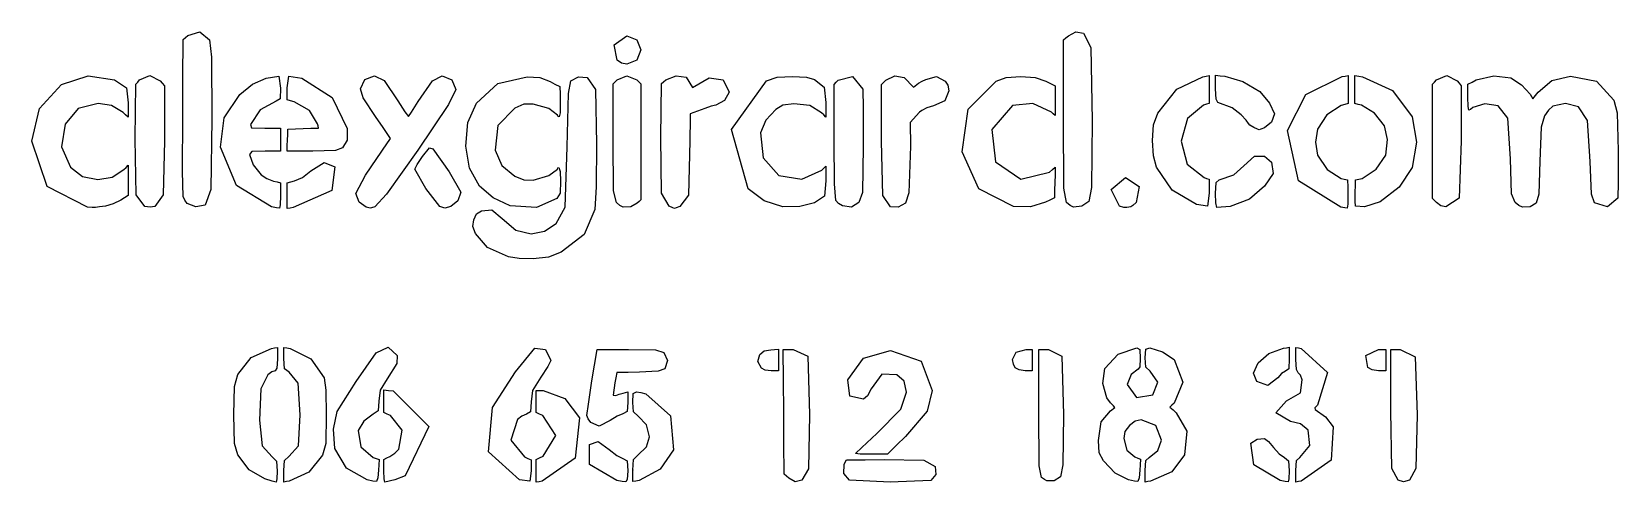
# Model space of a CAD drawing. Extents: x 1.4 to 41.6, y -266.6 to -255.2.
import ezdxf

# ---------------------------------------------------------------- set-up
doc = ezdxf.new("R2010")
doc.units = 0
doc.layers.add('Layer_1', color=7, linetype='CONTINUOUS')

msp = doc.modelspace()

# ---------------------------------------------------------------- linework, layer by layer
at = {"layer": 'Layer_1', "color": 7}
for points in [[(5.301628, -259.567257), (5.236852, -259.481574), (5.196263, -259.390755), (5.183253, -258.752679), (5.184946, -257.35122), (5.190901, -256.37871), (5.196856, -255.406201), (5.255115, -255.356106), (5.313371, -255.306012), (5.615654, -255.211919), (5.860868, -255.412607), (5.912193, -255.854398), (5.923595, -257.419264), (5.897941, -259.211459), (5.755848, -259.608602), (5.513721, -259.647239), (5.301628, -259.567257)], [(16.199664, -255.934408), (16.124221, -255.541498), (16.444199, -255.313773), (16.703527, -255.41351), (16.803699, -255.671715), (16.70515, -255.934549), (16.450715, -256.036346), (16.312971, -256.011793), (16.199664, -255.934408)], [(27.778181, -259.658584), (27.688135, -259.616787), (27.601691, -259.537116), (27.529176, -259.173218), (27.517803, -257.425698), (27.517803, -256.423301), (27.517803, -255.420904), (27.58169, -255.367141), (27.645573, -255.313378), (27.8323, -255.212173), (28.030381, -255.251994), (28.217305, -255.606917), (28.244539, -257.47108), (28.233307, -259.158006), (28.167839, -259.517727), (27.987496, -259.633494), (27.778181, -259.658584)], [(2.767391, -259.661096), (1.746842, -259.131647), (1.355947, -257.98543), (1.551566, -257.152902), (2.111244, -256.55033), (2.791179, -256.330676), (3.452595, -256.429115), (3.76103, -256.630989), (3.805579, -257.010267), (3.805579, -257.19151), (3.805579, -257.372725), (3.738097, -257.315829), (3.670615, -257.258933), (3.380428, -257.084887), (3.03732, -257.033127), (2.529715, -257.15801), (2.201679, -257.552218), (2.110211, -258.125581), (2.336649, -258.647636), (2.63955, -258.882501), (3.036177, -258.95379), (3.395386, -258.895427), (3.691378, -258.7025), (3.74848, -258.649075), (3.805579, -258.59565), (3.805579, -258.786856), (3.805579, -258.978062), (3.805579, -259.169295), (3.805579, -259.360501), (3.709446, -259.421461), (3.613313, -259.482449), (3.421164, -259.576175), (3.229183, -259.630362), (3.07538, -259.651528), (2.975027, -259.666204), (2.88834, -259.669026), (2.767391, -259.661096)], [(4.228303, -259.640776), (4.005632, -259.346813), (3.980486, -257.926953), (3.98647, -257.234239), (3.992453, -256.541524), (4.04279, -256.487958), (4.09313, -256.434421), (4.354578, -256.32173), (4.611674, -256.45508), (4.665429, -256.518946), (4.719186, -256.582842), (4.719186, -257.27787), (4.719186, -257.972899), (4.685884, -259.346644), (4.481662, -259.638208), (4.360022, -259.656552), (4.228303, -259.640748), (4.228303, -259.640748), (4.228303, -259.640776)], [(7.43538, -259.648114), (6.546383, -259.112653), (6.140477, -258.13814), (6.236946, -257.397391), (6.630113, -256.800012), (6.950974, -256.539041), (7.29822, -256.392031), (7.621596, -256.3403), (7.667641, -256.637847), (7.65257, -256.910981), (7.553454, -256.974989), (7.145993, -257.191059), (6.901331, -257.562632), (6.928086, -257.643969), (7.270354, -257.656104), (7.469007, -257.656104), (7.667663, -257.656104), (7.667663, -257.801449), (7.667663, -257.946793), (7.667663, -258.092138), (7.667663, -258.237482), (7.470407, -258.237482), (7.273151, -258.237482), (6.937374, -258.250182), (6.878641, -258.32229), (6.971156, -258.582696), (7.172459, -258.835991), (7.318667, -258.928334), (7.485737, -258.995164), (7.5767, -259.019435), (7.667663, -259.043706), (7.667663, -259.205533), (7.667663, -259.367331), (7.658519, -259.594548), (7.636534, -259.686383), (7.56461, -259.673401), (7.43538, -259.648114)], [(7.842235, -257.956982), (7.848387, -257.81683), (7.854511, -257.676678), (8.048624, -257.670752), (8.242739, -257.664825), (8.436852, -257.658898), (8.630967, -257.652972), (8.617166, -257.597938), (8.603366, -257.542905), (8.396474, -257.206666), (8.010261, -256.989862), (7.922016, -256.963334), (7.833771, -256.937087), (7.833771, -256.784659), (7.833771, -256.632202), (7.880151, -256.340074), (8.203829, -256.39237), (8.972811, -256.882449), (9.354328, -257.66364), (9.351788, -257.958449), (9.237273, -258.15338), (9.058271, -258.224444), (8.488383, -258.237426), (8.159128, -258.237426), (7.829873, -258.237426), (7.836026, -258.097274), (7.842235, -257.956982)], [(9.838282, -259.661717), (9.660934, -259.531951), (9.577907, -259.31193), (9.820999, -258.843498), (10.378137, -258.024348), (10.418227, -257.96971), (10.458316, -257.915072), (10.265361, -257.638607), (10.072406, -257.362114), (9.760968, -256.886767), (9.690644, -256.662767), (9.799818, -256.425446), (10.05002, -256.327176), (10.289973, -256.445992), (10.640623, -256.960257), (10.820038, -257.245753), (10.90679, -257.363835), (10.988547, -257.251624), (11.155955, -256.9834), (11.516246, -256.452794), (11.764294, -256.327176), (12.010101, -256.428156), (12.111089, -256.673971), (11.929247, -257.052657), (11.145572, -258.211744), (10.354046, -259.328102), (10.05966, -259.648734), (9.973399, -259.676957), (9.935076, -259.685423), (9.904918, -259.67611), (9.838282, -259.661717)], [(13.488522, -259.625874), (13.057224, -259.42369), (12.714409, -259.128119), (12.461719, -258.666545), (12.36808, -258.112853), (12.413851, -257.512284), (12.637506, -257.025112), (13.18022, -256.521091), (13.92046, -256.351306), (14.240498, -256.369933), (14.501847, -256.473791), (14.624966, -256.536698), (14.748086, -256.599606), (14.754069, -256.791037), (14.760052, -256.982496), (14.757794, -257.265622), (14.729047, -257.365387), (14.698618, -257.353816), (14.685974, -257.325876), (14.468087, -257.161143), (14.073459, -257.046279), (13.836612, -257.05023), (13.606968, -257.145452), (13.179001, -257.586508), (13.111453, -258.216993), (13.277177, -258.603383), (13.606516, -258.874373), (13.83657, -258.967196), (14.073459, -258.971712), (14.46813, -258.857581), (14.685974, -258.692763), (14.698166, -258.664541), (14.727497, -258.65297), (14.757396, -258.7498), (14.769024, -258.99872), (14.752937, -259.302815), (14.671013, -259.436532), (14.154713, -259.662592), (13.488522, -259.625874)], [(13.449527, -260.916477), (12.915092, -260.678592), (12.606033, -260.327592), (12.539005, -260.144006), (12.565054, -259.974701), (12.635014, -259.830316), (12.763301, -259.746948), (13.023042, -259.721548), (13.282178, -259.94312), (13.629763, -260.240018), (14.021363, -260.330104), (14.359827, -260.267958), (14.658367, -260.070205), (14.884808, -259.657907), (14.93497, -258.127444), (14.964248, -256.775769), (15.031462, -256.45968), (15.220486, -256.350911), (15.441644, -256.372078), (15.649551, -256.675467), (15.682464, -258.061545), (15.669933, -259.146407), (15.637215, -259.712658), (15.362641, -260.352992), (14.779223, -260.799834), (14.461466, -260.927568), (14.073256, -260.963608), (13.714588, -260.959092), (13.449527, -260.916477)], [(16.358107, -259.658302), (16.268061, -259.61673), (16.181614, -259.537172), (16.109478, -259.242447), (16.097737, -257.980773), (16.097737, -257.255913), (16.097737, -256.531026), (16.148704, -256.480056), (16.19967, -256.429087), (16.450721, -256.325088), (16.701775, -256.429087), (16.752741, -256.480056), (16.803705, -256.531026), (16.803705, -257.265481), (16.803705, -257.999908), (16.803705, -258.734334), (16.803705, -259.46879), (16.756988, -259.511066), (16.710269, -259.553343), (16.547289, -259.649242), (16.358107, -259.658302)], [(17.522646, -259.630079), (17.330899, -259.299964), (17.309873, -257.891195), (17.316336, -257.209346), (17.322799, -256.527526), (17.381058, -256.477431), (17.439317, -256.427337), (17.702949, -256.325483), (17.952452, -256.364571), (18.11474, -256.621449), (18.537475, -256.377581), (18.886671, -256.427309), (19.046189, -256.743426), (18.921977, -256.95306), (18.70678, -257.075432), (18.585357, -257.100268), (18.429121, -257.158546), (18.050709, -257.290288), (18.056484, -257.413252), (18.049532, -257.972729), (18.01498, -259.352965), (17.795431, -259.64484), (17.700948, -259.676872), (17.659205, -259.68929), (17.617365, -259.671227), (17.522646, -259.630051)], [(20.407807, -259.64532), (19.934655, -259.498874), (19.52606, -259.190688), (19.103184, -257.69079), (19.99316, -256.458748), (20.26041, -256.366942), (20.644998, -256.348033), (21.004608, -256.364119), (21.205621, -256.425672), (21.456245, -256.617527), (21.496312, -257.00355), (21.496312, -257.190014), (21.496312, -257.376507), (21.440018, -257.320232), (21.383725, -257.263928), (21.090336, -257.079073), (20.679192, -257.040804), (20.405329, -257.074755), (20.222389, -257.182818), (19.970625, -257.4533), (19.840927, -257.7719), (19.903413, -258.407634), (20.304945, -258.854702), (20.88415, -258.949416), (21.392096, -258.71901), (21.444206, -258.666883), (21.496312, -258.614785), (21.496312, -258.80362), (21.496312, -258.992455), (21.456787, -259.378902), (21.205621, -259.549787), (20.838927, -259.642723), (20.407807, -259.64532)], [(21.918364, -259.625564), (21.817052, -259.563898), (21.748749, -259.489364), (21.715266, -259.065776), (21.703949, -257.976286), (21.703949, -257.261614), (21.703949, -256.546943), (21.754865, -256.491994), (21.805783, -256.437046), (22.173581, -256.346142), (22.43038, -256.665138), (22.444943, -257.15008), (22.443532, -258.119937), (22.420136, -259.282438), (22.333987, -259.538047), (22.142037, -259.655254), (21.918364, -259.625564)], [(23.130712, -259.650682), (22.937283, -259.36527), (22.90825, -257.984752), (22.90825, -257.26548), (22.90825, -256.546181), (22.96299, -256.491458), (23.01773, -256.436707), (23.24193, -256.329406), (23.482132, -256.369961), (23.72005, -256.616172), (23.842646, -256.513894), (23.936084, -256.466481), (24.029522, -256.419096), (24.296787, -256.348907), (24.51747, -256.461937), (24.588858, -256.566501), (24.6109, -256.709898), (24.513982, -256.966664), (24.22708, -257.091519), (24.05985, -257.136844), (23.927005, -257.205508), (23.872827, -257.248124), (23.633915, -257.513413), (23.638743, -258.111188), (23.601237, -259.292824), (23.518466, -259.553456), (23.329658, -259.661745), (23.130719, -259.650738)], [(26.252321, -259.641933), (25.375268, -259.191365), (24.948774, -258.255911), (25.106496, -257.176016), (25.811479, -256.461909), (26.071349, -256.367421), (26.438091, -256.347948), (26.806369, -256.367704), (27.071387, -256.465211), (27.190778, -256.523829), (27.310169, -256.582446), (27.310169, -256.771422), (27.310169, -256.960398), (27.310169, -257.149346), (27.310169, -257.338322), (27.26345, -257.295594), (27.216731, -257.252894), (26.745335, -257.03451), (26.226899, -257.084661), (25.706272, -257.690197), (25.793911, -258.510278), (26.437484, -258.946227), (27.16973, -258.767439), (27.241584, -258.704334), (27.313437, -258.641258), (27.307426, -258.836188), (27.301415, -259.031119), (27.295403, -259.22605), (27.289392, -259.420981), (27.175191, -259.47624), (27.06099, -259.531499), (26.684686, -259.65246), (26.252321, -259.641933)], [(30.893416, -259.588988), (30.278598, -259.226756), (29.880289, -258.644136), (29.80046, -258.352572), (29.781071, -257.967367), (29.801758, -257.573216), (29.913665, -257.272169), (30.394786, -256.666238), (31.058033, -256.351165), (31.135899, -256.337336), (31.213761, -256.323508), (31.213761, -256.499332), (31.213761, -256.675156), (31.213761, -256.850981), (31.213761, -257.026805), (31.144551, -257.049665), (31.075342, -257.072525), (30.66741, -257.410176), (30.509111, -257.988421), (30.659321, -258.571182), (31.087342, -258.907591), (31.150552, -258.929604), (31.213761, -258.951617), (31.213761, -259.126087), (31.213761, -259.300557), (31.174718, -259.629741), (30.893416, -259.588988)], [(32.345384, -257.63553), (32.250067, -257.582275), (32.21042, -257.536612), (32.157004, -257.454767), (32.028573, -257.314503), (31.796821, -257.136759), (31.431778, -257.00863), (31.392286, -256.9164), (31.379868, -256.654752), (31.379868, -256.48508), (31.379868, -256.315408), (31.495323, -256.327261), (31.610777, -256.339114), (32.07335, -256.475004), (32.497711, -256.724348), (32.748779, -257.019863), (32.874862, -257.292235), (32.79795, -257.507656), (32.62076, -257.651278), (32.526278, -257.683311), (32.484534, -257.695728), (32.441933, -257.677384), (32.345384, -257.63553)], [(34.556725, -259.661547), (33.483508, -258.986105), (33.201263, -257.716444), (33.666647, -256.800576), (34.587871, -256.349416), (34.665737, -256.336433), (34.743599, -256.323451), (34.743599, -256.500094), (34.743599, -256.676737), (34.743599, -256.853352), (34.743599, -257.029994), (34.65539, -257.053701), (34.567182, -257.077408), (34.200502, -257.315095), (33.959498, -257.676763), (33.915525, -258.008572), (33.96381, -258.336401), (34.206603, -258.700214), (34.559116, -258.928419), (34.640974, -258.94761), (34.722836, -258.966801), (34.728847, -259.147762), (34.734858, -259.328723), (34.73373, -259.582497), (34.714115, -259.684407), (34.654383, -259.675094), (34.556725, -259.661547)], [(34.925051, -259.629318), (34.915088, -259.503983), (34.918136, -259.27304), (34.924317, -259.119963), (34.930469, -258.966914), (35.012331, -258.947723), (35.094192, -258.928532), (35.451889, -258.696404), (35.695049, -258.336373), (35.735915, -257.945241), (35.662783, -257.593846), (35.412197, -257.274032), (35.07817, -257.075376), (34.993938, -257.052798), (34.909706, -257.03022), (34.909706, -256.853267), (34.909706, -256.676314), (34.909706, -256.499332), (34.909706, -256.322379), (35.008335, -256.33649), (35.106963, -256.350601), (35.862655, -256.69748), (36.366543, -257.371032), (36.47282, -258.010237), (36.365581, -258.650599), (36.032279, -259.152898), (35.556424, -259.520944), (35.153744, -259.646872), (34.925045, -259.629938), (34.925048, -259.629938), (34.925051, -259.629318)], [(36.982945, -259.542054), (36.932608, -259.488489), (36.882268, -259.434895), (36.882268, -258.711503), (36.882268, -257.988139), (36.882268, -257.264747), (36.882268, -256.541355), (36.932608, -256.487761), (36.982945, -256.434195), (37.244378, -256.321447), (37.501491, -256.454797), (37.555246, -256.518692), (37.609001, -256.582559), (37.609001, -257.277588), (37.609001, -257.972617), (37.558246, -259.431423), (37.218332, -259.649242), (37.092004, -259.622996), (36.982945, -259.542054)], [(39.161062, -259.658217), (39.069755, -259.617944), (38.974189, -259.539966), (38.885842, -259.3167), (38.854826, -258.431312), (38.791555, -257.398492), (38.54246, -257.091914), (38.207027, -257.040324), (37.906384, -257.130776), (37.84486, -257.179036), (37.802987, -257.199074), (37.783287, -257.102582), (37.775103, -256.870567), (37.775103, -256.706314), (37.775103, -256.54206), (37.882999, -256.488297), (37.990893, -256.434534), (38.436177, -256.326781), (38.866535, -256.383), (39.140226, -256.559361), (39.353702, -256.794706), (39.389657, -256.853831), (39.425615, -256.912957), (39.492515, -256.828488), (39.559416, -256.744019), (39.909022, -256.450084), (40.375369, -256.335756), (41.040691, -256.466143), (41.482148, -256.948658), (41.56333, -257.269008), (41.588363, -258.232459), (41.59062, -259.034958), (41.577271, -259.425835), (41.320757, -259.645066), (40.988423, -259.551791), (40.910403, -259.324461), (40.880355, -258.500739), (40.812511, -257.463601), (40.579455, -257.116834), (40.254998, -257.034425), (39.934428, -257.101905), (39.823542, -257.200485), (39.720816, -257.340693), (39.634798, -257.627487), (39.602701, -258.492611), (39.572475, -259.324207), (39.506344, -259.557577), (39.358511, -259.649045), (39.161062, -259.658217)], [(11.706839, -259.64055), (11.354471, -259.186285), (11.0729, -258.69471), (11.129283, -258.578858), (11.26484, -258.373542), (11.440334, -258.152336), (11.529637, -258.181405), (11.941862, -258.763036), (12.23567, -259.278995), (12.15969, -259.49989), (11.981571, -259.644896), (11.831531, -259.684746), (11.706839, -259.64055)], [(7.833751, -259.369193), (7.833751, -259.206436), (7.833751, -259.043706), (7.928804, -259.018306), (8.023856, -258.992906), (8.221, -258.903752), (8.432762, -258.735125), (8.77216, -258.525462), (9.039117, -258.63313), (8.964853, -259.23384), (7.989479, -259.668631), (7.911616, -259.681613), (7.833751, -259.694596), (7.833751, -259.531866), (7.833751, -259.369193)], [(31.409677, -259.665216), (31.388623, -259.54942), (31.379874, -259.312918), (31.39407, -259.035607), (31.473312, -258.96539), (31.84516, -258.834947), (32.092908, -258.606826), (32.367147, -258.36389), (32.614825, -258.36389), (32.793068, -258.515415), (32.83826, -258.804551), (32.619834, -259.125438), (32.240364, -259.453098), (31.750703, -259.642808), (31.409677, -259.665216)], [(28.943396, -259.630362), (28.730341, -259.205758), (29.095855, -258.901749), (29.43707, -259.130546), (29.367765, -259.539373), (29.284061, -259.616984), (29.225816, -259.649242), (29.181239, -259.654887), (29.130396, -259.668434), (29.05265, -259.665047), (28.943396, -259.630362)], [(7.267802, -266.540375), (6.868921, -266.315952), (6.584571, -265.937012), (6.498462, -265.646973), (6.484831, -264.923101), (6.499929, -264.200979), (6.583239, -263.895614), (6.923669, -263.465423), (7.440263, -263.238291), (7.512419, -263.224744), (7.584577, -263.211197), (7.584577, -263.358856), (7.584577, -263.506515), (7.572103, -263.739574), (7.525457, -263.801832), (7.446963, -263.832764), (7.341234, -263.907101), (7.163098, -264.262249), (7.133826, -265.058088), (7.196773, -265.705816), (7.45147, -265.982027), (7.563196, -266.092997), (7.582952, -266.345388), (7.574936, -266.542661), (7.553403, -266.623377), (7.456649, -266.597977), (7.267802, -266.540375)], [(7.750696, -266.335059), (7.767968, -266.076966), (7.877106, -265.981096), (8.117718, -265.705703), (8.165743, -264.923101), (8.116778, -264.117187), (7.886549, -263.843375), (7.76996, -263.75185), (7.751588, -263.496157), (7.751023, -263.353691), (7.750459, -263.211226), (7.828324, -263.225619), (7.906186, -263.240012), (8.430959, -263.499487), (8.775106, -263.980987), (8.811727, -264.291883), (8.8266, -264.923016), (8.814775, -265.646041), (8.731009, -265.940427), (8.38733, -266.377702), (7.885401, -266.598711), (7.817918, -266.611128), (7.750436, -266.623546), (7.750436, -266.479246), (7.750696, -266.335059)], [(9.860428, -266.56744), (9.340177, -266.273421), (9.038555, -265.776202), (9.006543, -265.287478), (9.098417, -264.840043), (9.586964, -264.074995), (10.092474, -263.35101), (10.392793, -263.209278), (10.620422, -263.418715), (10.617882, -263.61867), (10.369492, -264.005766), (10.188867, -264.297245), (10.159203, -264.572383), (10.141225, -264.816957), (10.018828, -264.902922), (9.781048, -265.081399), (9.635528, -265.321062), (9.701862, -265.72972), (10.017028, -266.003843), (10.089929, -266.027832), (10.162827, -266.05182), (10.156731, -266.188416), (10.150635, -266.325012), (10.129835, -266.5211), (10.096925, -266.608927), (10.010303, -266.601025), (9.860428, -266.56744)], [(13.72249, -266.56761), (12.939442, -265.860417), (13.041, -264.733052), (13.620244, -263.834288), (14.111895, -263.23053), (14.386943, -263.264481), (14.519686, -263.544389), (14.446494, -263.697043), (14.27052, -263.964505), (14.053878, -264.304808), (14.021355, -264.594368), (14.005607, -264.841228), (13.902601, -264.901031), (13.787299, -264.952424), (13.676841, -265.03932), (13.505879, -265.566652), (13.856241, -265.987474), (13.938794, -266.02388), (14.021346, -266.060315), (14.021346, -266.201652), (14.021346, -266.343017), (13.986972, -266.603734), (13.72249, -266.56761)], [(15.535223, -265.111936), (15.463234, -265.018294), (15.43329, -264.936281), (15.471579, -264.64912), (15.563629, -264.062295), (15.628797, -263.662188), (15.693967, -263.262082), (16.093682, -263.262082), (16.493399, -263.262082), (17.176819, -263.274782), (17.387405, -263.338762), (17.481134, -263.541482), (17.411343, -263.752076), (17.244446, -263.811964), (16.767216, -263.837082), (16.480473, -263.844137), (16.193729, -263.851193), (16.16974, -263.981438), (16.145752, -264.111712), (16.10118, -264.419391), (16.170426, -264.432091), (16.255296, -264.397772), (16.3573, -264.367546), (16.414399, -264.354), (16.471501, -264.340453), (16.471501, -264.47321), (16.471501, -264.605968), (16.455188, -264.840438), (16.345373, -264.896713), (16.200105, -264.957447), (16.027944, -265.068022), (15.749337, -265.20696), (15.535223, -265.111936)], [(19.861662, -263.739376), (19.768808, -263.567813), (19.824625, -263.392045), (19.928794, -263.302637), (20.098937, -263.270182), (20.195474, -263.263973), (20.292014, -263.257764), (20.292014, -263.393852), (20.292014, -263.529967), (20.292014, -263.666055), (20.292014, -263.802171), (20.20006, -263.802171), (20.108106, -263.802171), (19.958052, -263.784673), (19.861662, -263.739376)], [(20.553876, -266.52553), (20.495617, -266.475436), (20.437361, -266.425342), (20.431463, -265.634498), (20.425564, -264.843655), (20.419666, -264.052812), (20.413767, -263.261997), (20.539063, -263.261997), (20.664358, -263.261997), (21.037089, -263.4361), (21.079741, -264.912715), (21.054539, -266.292528), (20.886549, -266.577403), (20.719143, -266.61999), (20.553876, -266.52553)], [(22.243809, -265.901819), (22.403456, -265.745299), (22.787287, -265.394327), (23.394858, -264.775188), (23.537552, -264.344997), (23.483013, -264.065823), (23.29687, -263.905746), (22.918233, -263.887402), (22.645812, -264.25796), (22.551205, -264.441997), (22.446896, -264.523136), (22.09917, -264.448149), (22.053439, -264.034919), (22.451081, -263.488452), (23.135171, -263.28624), (23.908576, -263.561238), (24.193996, -264.300124), (24.060761, -264.8239), (23.511086, -265.465871), (23.283027, -265.692777), (23.054969, -265.919712), (22.852178, -265.919712), (22.649388, -265.919712), (22.362949, -265.91435), (22.243809, -265.901819)], [(26.299181, -263.726112), (26.250642, -263.634502), (26.230463, -263.520852), (26.320743, -263.330577), (26.571924, -263.262223), (26.650359, -263.262223), (26.728794, -263.262223), (26.728794, -263.397182), (26.728794, -263.53214), (26.728794, -263.667099), (26.728794, -263.802058), (26.638576, -263.802058), (26.548358, -263.802058), (26.395436, -263.783431), (26.299181, -263.726112)], [(27.10253, -266.597243), (27.03719, -266.561852), (26.967566, -266.510149), (26.906162, -266.209752), (26.894902, -264.854464), (26.894902, -264.058287), (26.894902, -263.26211), (27.016266, -263.26211), (27.13763, -263.26211), (27.477902, -263.435254), (27.517814, -264.911502), (27.506328, -266.185989), (27.445136, -266.494881), (27.282551, -266.595098), (27.10253, -266.597243)], [(29.167012, -266.566622), (28.828577, -266.396216), (28.535232, -266.088876), (28.430237, -265.887172), (28.410651, -265.573736), (28.479166, -265.102086), (28.714663, -264.818368), (28.819969, -264.73246), (28.790683, -264.691481), (28.710523, -264.620813), (28.617187, -264.489043), (28.515237, -264.124694), (28.571357, -263.746206), (28.907503, -263.385949), (29.380984, -263.220567), (29.455813, -263.26259), (29.469613, -263.490513), (29.45697, -263.702236), (29.411004, -263.76043), (29.235671, -263.901259), (29.137384, -264.152465), (29.374253, -264.485233), (29.789289, -264.415948), (29.909872, -264.095343), (29.719408, -263.810637), (29.612903, -263.712085), (29.594446, -263.480127), (29.60915, -263.254547), (29.708388, -263.22099), (30.031611, -263.321828), (30.329319, -263.516731), (30.546698, -264.090432), (30.326739, -264.628941), (30.272389, -264.679035), (30.218039, -264.729158), (30.298881, -264.798359), (30.379726, -264.86756), (30.649181, -265.33619), (30.59095, -265.930832), (30.267563, -266.36616), (29.729153, -266.598908), (29.661671, -266.611326), (29.594186, -266.623744), (29.594186, -266.478399), (29.594186, -266.333083), (29.609342, -266.082018), (29.691293, -266.005451), (29.910292, -265.821584), (30.009448, -265.561629), (29.864448, -265.190732), (29.488265, -265.047787), (29.338885, -265.077505), (29.195508, -265.188982), (29.079929, -265.339463), (29.054304, -265.522654), (29.124089, -265.814218), (29.33459, -265.989167), (29.403952, -266.018151), (29.473313, -266.047107), (29.467189, -266.184945), (29.461065, -266.322782), (29.440209, -266.52062), (29.407282, -266.609181), (29.319564, -266.600997), (29.167012, -266.566622)], [(32.425296, -264.079567), (32.340558, -263.868352), (32.455855, -263.606026), (32.733067, -263.368564), (33.099863, -263.233803), (33.174237, -263.221668), (33.248608, -263.209532), (33.248608, -263.355356), (33.248608, -263.501152), (33.233764, -263.753374), (33.148228, -263.817975), (33.051677, -263.87727), (32.960513, -263.984486), (32.701095, -264.177837), (32.425296, -264.079567)], [(33.414719, -266.333055), (33.429959, -266.081567), (33.513093, -266.004972), (33.767006, -265.701696), (33.723662, -265.305907), (33.532806, -265.150967), (33.281826, -265.088681), (32.902553, -264.867306), (33.179227, -264.565949), (33.531516, -264.367067), (33.575879, -264.031561), (33.528861, -263.918079), (33.474431, -263.857486), (33.427856, -263.770957), (33.414733, -263.522376), (33.414733, -263.36625), (33.414733, -263.210153), (33.482215, -263.223418), (33.549697, -263.236682), (34.216789, -263.850572), (33.962707, -264.674604), (33.893938, -264.7442), (33.899977, -264.78278), (34.164222, -264.969329), (34.364343, -265.223047), (34.309527, -266.073241), (33.549686, -266.598795), (33.482204, -266.611213), (33.414722, -266.623631), (33.414722, -266.478286), (33.414719, -266.333055)], [(35.24193, -263.719056), (35.18653, -263.417191), (35.511859, -263.26228), (35.605297, -263.26228), (35.698735, -263.26228), (35.698735, -263.397238), (35.698735, -263.532197), (35.698735, -263.667156), (35.698735, -263.802114), (35.605297, -263.802114), (35.511859, -263.802114), (35.349499, -263.782359), (35.24193, -263.719056)], [(36.01019, -266.575653), (35.848891, -266.277993), (35.824648, -264.829742), (35.824084, -264.045898), (35.823519, -263.262082), (35.942911, -263.262364), (36.062302, -263.262646), (36.438888, -263.454388), (36.487961, -264.918416), (36.460134, -266.277965), (36.29454, -266.579632), (36.144934, -266.621768), (36.010379, -266.57554), (36.010379, -266.575568), (36.01019, -266.575653)], [(10.283875, -266.338445), (10.283875, -266.194794), (10.283875, -266.051171), (10.360399, -266.013128), (10.436924, -265.975084), (10.568044, -265.889797), (10.668366, -265.791583), (10.753995, -265.311495), (10.450874, -264.939244), (10.367376, -264.902414), (10.283875, -264.865584), (10.283875, -264.721312), (10.283875, -264.577068), (10.283875, -264.432824), (10.283875, -264.288552), (10.400966, -264.300688), (10.518057, -264.312824), (11.424194, -265.212971), (10.823735, -266.466179), (10.564164, -266.565578), (10.307014, -266.625804), (10.290673, -266.54142), (10.283875, -266.338445)], [(14.145936, -266.340618), (14.145936, -266.196177), (14.145936, -266.051736), (14.235522, -266.008358), (14.325108, -265.965009), (14.645653, -265.446341), (14.31538, -264.940345), (14.230659, -264.90295), (14.145936, -264.865584), (14.145936, -264.724219), (14.145936, -264.582882), (14.145936, -264.441517), (14.145936, -264.30018), (14.234184, -264.300378), (14.32243, -264.300603), (14.878261, -264.50338), (15.245259, -265.000853), (15.137451, -266.019224), (14.301666, -266.602662), (14.223801, -266.616208), (14.145936, -266.629473), (14.145936, -266.485032), (14.145936, -266.340618), (14.145936, -266.34059), (14.145936, -266.340618)], [(16.597663, -266.319057), (16.617023, -266.052978), (16.729156, -265.940512), (16.945019, -265.733728), (17.018634, -265.477668), (16.946142, -265.174758), (16.738833, -264.957588), (16.61531, -264.848876), (16.596063, -264.60752), (16.610258, -264.380359), (16.693686, -264.341695), (16.804097, -264.355806), (16.932469, -264.389729), (17.555031, -264.942518), (17.632357, -265.804509), (17.297196, -266.298031), (16.763093, -266.584035), (16.679578, -266.599275), (16.596063, -266.614515), (16.596909, -266.466772), (16.597756, -266.319), (16.597756, -266.319), (16.597663, -266.319057)], [(33.012998, -266.582426), (32.346423, -266.190928), (32.271741, -265.643134), (32.429916, -265.53414), (32.620785, -265.523698), (32.716428, -265.599221), (32.846569, -265.749109), (32.992153, -265.907436), (33.124939, -266.003194), (33.23187, -266.086139), (33.248606, -266.340082), (33.239462, -266.540488), (33.217477, -266.621176), (33.144567, -266.607911), (33.012998, -266.582426)], [(16.191884, -266.581918), (15.500211, -266.17772), (15.501057, -265.673586), (15.720491, -265.600462), (15.998398, -265.795845), (16.191407, -265.951039), (16.345012, -266.02944), (16.455459, -266.087465), (16.471349, -266.340223), (16.459241, -266.558071), (16.419437, -266.621176), (16.331141, -266.607629), (16.191884, -266.581918)], [(22.091036, -266.576359), (21.947761, -266.408098), (21.960291, -266.182405), (21.988372, -266.123759), (22.016482, -266.065085), (22.493784, -266.058876), (22.971084, -266.052667), (23.983647, -266.073834), (24.270864, -266.230552), (24.280883, -266.429801), (24.158805, -266.581552), (23.129806, -266.62332), (22.091036, -266.576359)]]:
    msp.add_lwpolyline(points, dxfattribs=at)

doc.saveas('drawing.dxf')
